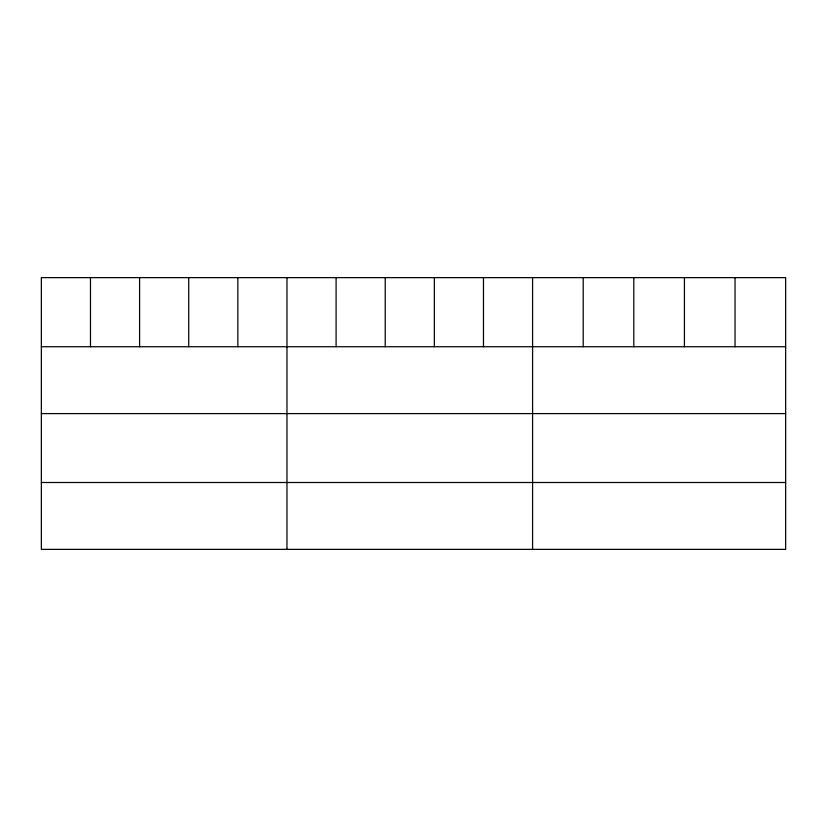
<?xml version="1.0" encoding="UTF-8"?>
<svg xmlns="http://www.w3.org/2000/svg" width="827" height="827" viewBox="0 0 827 827"><rect width="100%" height="100%" fill="white"/><g stroke="black" fill="none" stroke-linecap="round" stroke-linejoin="round"><path stroke-width="1.24" d="M785.65 346.73L785.65 549.366L41.35 549.366L41.35 277.634L785.65 277.634L785.65 346.73L41.35 346.73M41.35 413.603L785.65 413.603M41.35 482.503L785.65 482.503M735.038 277.634L735.038 346.73M684.425 277.634L684.425 346.73M633.813 277.634L633.813 346.73M583.2 277.634L583.2 346.73M532.588 277.634L532.588 549.366M483.464 277.634L483.464 346.73M434.34 277.634L434.34 346.73M385.217 277.634L385.217 346.73M336.093 277.634L336.093 346.73M286.969 277.634L286.969 549.366M237.845 277.634L237.845 346.73M188.721 277.634L188.721 346.73M139.598 277.634L139.598 346.73M90.474 277.634L90.474 346.73"/></g></svg>
